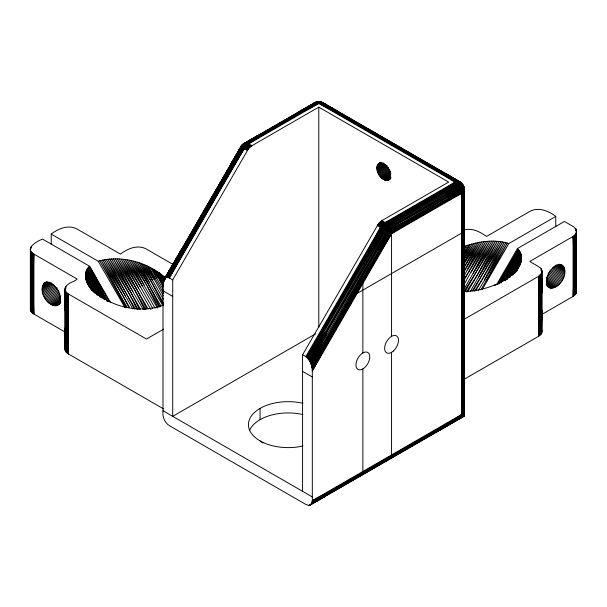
<?xml version="1.0" encoding="UTF-8"?>
<svg xmlns="http://www.w3.org/2000/svg" width="607" height="607" viewBox="0 0 607 607"><rect width="100%" height="100%" fill="white"/><g stroke="black" fill="none" stroke-linecap="round" stroke-linejoin="round"><path stroke-width="0.91" d="M64.949 331.983L33.916 314.069C31.534 312.848 29.417 309.949 30.752 307.241M110.337 302.21L89.563 266.23L42.573 239.105C37.429 241.025 23.923 248.233 33.916 254.098L77.203 279.083C73.546 282.301 66.155 283.12 64.979 288.712L64.979 349.42L66.292 352.265L68.545 354.048L163.465 408.852M30.487 310.177L30.487 287.953L30.654 299.896M30.487 247.99L30.752 310.898L30.654 254.796M30.767 270.95L31.147 251.632L31.147 311.603L30.767 290.935M65.108 350.156L65.116 327.939L65.252 338.038M64.979 289.448L65.374 290.905L65.374 350.884L65.26 296.656M65.108 287.976L65.116 310.192L65.374 290.905L65.768 291.61L65.768 351.582L65.389 330.921M302.567 491.313L302.567 354.822L378.76 223.308L381.818 220.66L448.649 182.077L318.796 107.113L251.973 145.688L249.492 147.698L246.245 145.824L243.141 145.043L241.783 145.308L164.08 279.577L162.987 284.835L162.987 410.727C162.221 416.402 164.482 422.647 169.474 425.719L305.814 504.432L308.455 505.312L310.154 505.016L450.561 423.952L436.57 432.032M302.567 354.822C309.153 357.227 312.233 364.488 312.309 371.044L312.309 500.684L311.748 503.408L310.64 504.736M435.545 432.503L463.923 415.795L464.006 190.947C465.425 187.722 462.147 185.75 459.317 186.205L457.45 181.827L457.025 181.356L455.819 181.728L385.066 222.534L382.585 224.537L380.475 227.375L305.814 356.696L322.416 331.126M300.07 111.218L315.557 102.492L319.479 103.008L442.108 173.89L455.819 182.51L459.104 185.325C461.259 185.15 464.507 186 464.203 188.747L464.203 206.592L464.006 190.947L463.156 189.779L460.759 189.073L447.412 195.72L389.557 228.763L386.818 231.039L310.625 362.956M541.224 270.692L541.232 268.878L540.063 267.566L529.797 261.42L573.084 236.427L575.33 234.643L576.65 231.798M464.021 379.36L538.455 336.384L541.232 333.918L541.626 333.213L541.626 273.241L542.021 271.784M541.262 270.76L541.232 268.878L541.892 270.305L541.884 292.528L541.626 273.241L538.455 276.413L463.831 319.494M576.233 273.271L575.853 293.94L575.853 233.961L576.248 293.234L573.084 296.406L542.051 314.32M576.233 253.278L576.248 229.605L573.941 226.98L564.427 221.434L517.437 248.559L496.663 284.546M463.809 186.91L463.316 191.979L463.232 415.4L325.997 494.69L312.165 502.164L462.769 415.135L462.838 192.457C465.448 187.707 462.451 181.258 456.487 183.018L386.416 223.475L381.181 221.062M575.823 273.985L575.33 294.615L575.33 234.643L575.823 253.999M31.716 272.346L32.308 252.944L32.308 312.924L31.67 252.307L31.177 271.663M31.177 291.656L31.67 312.279L31.716 292.339L33.059 253.544L33.059 313.516L32.376 292.984M65.799 311.641L66.292 292.286L66.937 292.931L66.937 352.902L66.292 292.286L65.768 291.61L65.389 310.928M66.338 312.332L66.937 292.931L67.688 293.53L67.688 353.502L66.998 332.97M87.309 282.938L89.821 287.331C85.132 281.39 83.106 271.739 89.563 266.23L109.359 301.869L88.736 267.072L107.227 300.951M326.171 494.022L312.271 501.45L462.238 414.824L462.276 192.912C463.847 189.263 463.862 184.02 459.962 181.774L322.56 102.484L319.267 101.688L316.679 101.953L301.262 110.755M464.052 386.925L464.143 415.924L449.537 424.422L464.309 416.023L464.059 404.801M541.611 313.258L541.232 333.918L540.708 274.622L540.662 294.661L539.312 335.838L539.312 275.859L540.002 295.313L540.063 335.239L541.232 273.947L541.611 293.264M574.624 275.32L573.941 295.852L573.941 235.88L574.624 255.327L574.692 295.252L575.284 274.675M574.624 255.327L574.692 235.281L575.284 254.682M241.783 145.308L241.548 145.839L242.777 144.443L301.292 110.74L316.156 102.484L317.522 101.847L319.244 101.915L321.437 102.484L457.777 181.197C461.927 183.618 460.743 189.263 461.631 193.322L462.208 209.134M464.203 368.343L463.619 415.62L311.748 503.408L325.443 495.836M541.748 320.375L541.884 310.268L541.626 333.213L541.74 278.992M576.346 282.225L576.513 270.29L576.248 293.234L576.346 237.125M65.738 288.424L65.768 286.55L65.776 288.363M562.469 265.38C552.089 262.148 541.71 280.093 549.396 287.642C560.011 290.366 570.899 270.828 560.898 264.47M463.285 224.37L463.771 190.386M541.201 313.971L540.708 334.594L540.662 294.661L540.063 275.259L540.002 295.313L538.455 336.384L538.455 276.413L539.221 295.913M380.551 221.532L388.313 225.409L445.371 192.419L457.777 184.247L462.868 185.393L464.15 188.246L463.467 185.727L462.064 184.331L458.551 183.731L387.706 224.704L384.36 228.756L375.24 247.231L309.684 361.013M300.169 111.028L314.98 102.591L317.104 102.067L319.714 102.31L442.791 173.61L455.819 181.728L455.819 182.51L443.444 190.469M573.85 275.927L573.084 296.406L573.084 236.427L573.85 255.934M33.15 273.598L33.916 254.098L33.916 314.069L33.15 293.591M67.779 313.584L68.545 294.076L67.688 293.53L66.338 332.317L66.292 352.265L65.799 331.634M377.698 224.734L380.946 226.608L382.706 228.664L389.633 232.496L390.589 231.472L461.312 190.818C462.276 187.555 461.593 183.003 458.384 181.205L457.025 181.356M452.2 420.583L461.631 414.475L462.208 403.238M464.006 190.947L464.135 187.768M44.531 283.044C54.911 279.812 65.29 297.756 57.604 305.306C46.754 308.136 35.608 287.528 46.777 281.769M390.126 179.224C381.78 184.877 371.416 167.062 380.316 162.524M306.452 357.113L371.196 244.894L380.475 227.375L385.066 222.534L390.817 219.939L455.819 182.51L461.206 182.965L463.467 185.727M390.817 219.939L385.748 222.966L388.882 226.168L390.316 228.657L390.111 229.507L388.457 231.252L311.543 365.604L319.828 352.508L389.133 232.375L382.008 225.182L378.76 223.308M391.561 336.354L391.561 233.778L390.316 228.657M164.884 278.438L171.485 266.868L164.08 279.577L166.136 277.558L168.837 277.665L233.649 165.483L245.668 146.469L248.726 143.813L318.796 103.365L319.714 102.31L443.459 173.42L456.487 181.463L457.147 183.602L387.076 224.059L383.647 228.149L374.398 246.745L309.153 360.133M374.398 246.745L384.337 229.605L385.088 229.378L388.313 225.409L394.019 223.171L458.953 185.712L446.494 194.005M517.179 269.667C521.861 263.726 523.894 254.075 517.437 248.559M250.706 146.568L247.459 144.694L244.477 143.776L243.627 143.798L241.761 145.771L165.605 277.831M249.492 147.698L248.916 148.343L244.94 146.545C243.786 145.21 240.493 146.097 241.085 146.446L230.872 163.882M64.979 348.684L65.374 347.227M541.892 332.492L541.892 270.305M576.513 292.513L576.513 230.326M446.98 194.839L460.387 188.2L462.83 188.61L464.12 189.885L463.71 191.471L461.631 193.322L391.561 233.778L381.196 250.668L312.279 369.989M257.861 135.573L244.765 143.237L242.125 145.748L166.136 277.558M496.488 284.22L494.637 285.017L494.5 285.677C503.469 280.548 513.575 275.753 519.053 266.435M385.028 222.928L386.598 223.771L382.941 227.557L373.555 246.26L308.295 358.934M319.077 352.075L311.209 364.526L387.812 230.607M347.356 118.509L334.389 110.451L320.147 102.75L316.156 102.484L243.779 144.375L166.993 277.353M461.677 189.179L396.159 227.481L391.242 231.275L312.18 368.904M258.445 135.475L246.085 142.941L243.073 145.892L167.593 277.346M461.388 191.068L462.951 191.827L462.549 192.685L461.57 192.115C462.762 188.876 462.663 184.778 460.152 182.168C456.123 180.135 461.73 182.267 462.344 183.898M354.154 477.861L353.426 479.674M387.516 225.425L389.527 227.473L387.137 229.954L386.818 231.039L381.462 225.88L378.214 224.006M450.075 424.232L464.272 416L461.631 414.475L461.631 193.322C463.778 189.604 463.08 182.586 459.029 181.523M379.936 222.071L385.437 224.871L390.688 229.522L460.759 189.073L461.07 188.117M242.064 145.293L244.386 143.237L247.375 143.199L317.582 102.371C318.834 100.314 325.845 103.585 323.561 103.751M379.337 222.663L382.585 224.537L387.069 228.611L390.111 231.973L389.823 232.777L312.028 367.804L321.171 353.289M242.777 144.443L314.98 102.591L242.997 144.147L244.386 143.237M321.164 102.591L322.696 102.811L320.564 101.855L319.244 101.915L261.063 136.029L248.726 143.813L247.003 143.176C245.478 143.996 241.685 146.75 243.483 148.283L244.606 147.896L247.853 149.77L248.916 148.343M233.649 165.483L244.811 145.566L246.791 143.874L261.063 136.029M168.837 277.665L169.474 277.983L244.94 146.545L248.051 143.464L260.38 135.756M464.234 249.173L465.873 245.888C479.53 241.282 494.796 239.105 508.78 243.566L555.769 216.441L555.769 226.745M464.059 262.71L473.794 243.528L464.082 259.485M325.709 333.023L314.957 349.7L309.418 360.566L315.799 350.186L309.934 361.476L385.999 230.569L385.809 230.015L388.882 226.168L394.019 223.171M328.986 334.92L310.83 363.472L326.551 333.516M307.696 358.236L372.736 245.789L381.924 228.217L381.659 227.693L385.817 223.308M307.081 357.629L371.947 245.334L381.181 227.784L381.037 227.139M323.205 331.581L312.506 348.281L307.392 357.925L324.024 332.052M464.059 258.597L471.783 244.044L463.915 256.397M182.957 250.608L172.57 267.49L167.289 277.338L194.02 234.12L169.156 277.809L174.209 268.438L168.526 277.543L173.594 268.082L242.891 147.941L244.082 148.07M173.048 267.77L167.896 277.391L173.594 268.082L168.207 277.452M313.303 348.744L307.999 358.578L324.859 332.537M464.089 284.539L487.838 241.305L464.264 278.932M321.756 353.623L312.309 371.044L391.561 233.778L396.674 230.091L461.95 192.275L462.792 208.679M308.591 359.314L314.123 349.215M503.324 280.973L519.645 251.207L500.987 282.892M509.372 276.746L521.33 255.175L507.429 278.909M463.923 255.16L469.795 244.613L464.112 253.119M464.18 267.095L477.823 242.633L463.991 263.749M500.843 282.877L519 250.289L498.825 283.864M480.949 289.896L507.315 243.088L478.225 290.51M507.202 278.841L521.049 254.143L505.585 280.093M507.217 279.266L508.112 277.665M512.9 274.888L521.534 259.523L512.665 274.751M166.417 277.467L182.479 250.334M319.828 352.508L311.816 366.704L320.526 352.91M512.475 274.592L521.618 258.407L511.701 275.221M513.628 273.856L514.561 272.209L513.59 273.833M165.354 278.006L181.766 249.925L180.302 252.345M181.372 249.697L163.48 281.064L172.176 267.262M498.757 283.788L518.264 249.409L497.634 284.243M505.373 280.039L520.669 253.134L504.113 280.396M511.026 275.889L521.618 257.315L509.668 277.255M512.513 274.925L513.416 273.34L512.46 274.895M515.586 271.89L520.7 262.952L515.51 271.845M310.177 361.962L316.649 350.671L310.405 362.447L317.476 351.157M381.196 250.668L391.045 233.475L396.576 229.241L461.866 191.205M514.971 272.437L521.072 261.799L514.357 273.173M516.549 270.547L520.245 264.106L516.519 270.532M463.998 368.897L462.792 402.782L463.232 415.4L452.101 421.311M164.459 278.962L181.341 249.674M171.47 266.852L163.753 280.282L221.13 181.136L218.512 186.159M248.369 149.034L245.122 147.16L240.774 146.719L242.018 145.141M221.601 180.317L240.455 147.63L230.91 163.905M165.058 278.788L165.961 277.224M166.864 275.661L169.11 271.746M170.006 270.183L170.908 268.613M233.134 160.832L234.074 159.193M235.486 156.743L236.427 155.104M237.367 153.472L238.779 151.014M239.719 149.383L240.66 147.744L237.284 153.427M505.79 242.663L484.386 279.835L504.205 242.292L475.934 290.283M515.647 272.004L517.505 268.764L515.609 271.982M516.489 270.79L517.862 268.4L516.011 271.572M165.119 278.211L240.971 146.833L241.624 146.553M171.811 267.05L172.752 265.418M174.163 262.968L175.112 261.329M176.053 259.697L177.472 257.247M178.412 255.615L179.353 253.976M182.661 248.255L183.602 246.624M184.543 244.993L185.962 242.542M188.792 237.633L190.203 235.182M192.093 231.92L193.982 228.649M197.283 222.928L198.223 221.297M201.524 215.576L202.472 213.945M203.884 211.486L204.832 209.855M205.773 208.224L206.714 206.585M207.662 204.954L209.074 202.503M210.022 200.871L210.963 199.233M211.904 197.601L213.323 195.15M214.263 193.512L217.564 187.798M222.754 178.807L227.944 169.816M228.892 168.185L229.833 166.553M315.519 333.903L172.722 416.349L172.722 279.857L247.853 149.77M464.135 271.428L481.859 241.95L464.097 275.783M464.089 280.161L485.858 241.465L467.413 270.039L483.862 241.677M464.112 288.932L491.723 241.154M465.076 291.679L493.628 241.154L473.119 273.332L489.796 241.199L471.207 272.224M467.458 291.959L497.33 241.32L478.824 276.625L500.866 241.7L473.134 290.852M470.296 291.406L499.121 241.48M482.345 289.364L508.78 243.566L486.161 280.859M503.901 280.358L520.199 252.155M509.448 277.149L521.519 256.23M513.765 273.803L521.345 260.653M514.774 273.089L516.603 269.925M515.912 271.822L519.691 265.274M169.156 277.809L244.135 148.662L247.383 150.536M375.24 247.231L385.172 230.083L385.088 229.378M371.947 245.334L381.924 228.217L382.941 227.557M372.736 245.789L382.706 228.664L383.647 228.149M464.249 262.907L475.805 243.058M371.196 244.894L381.659 227.693M464.014 251.738L467.822 245.228M203.929 216.957L244.135 148.662M505.677 280.297L506.625 278.696M242.8 144.838L243.475 143.874M231.032 163.973L236.328 155.043M166.697 277.399L172.57 267.49M231.297 164.125L242.056 146.598M509.941 277.156L510.904 275.54M165.127 278.825L166.052 277.278M231.616 164.315L242.572 146.697M308.872 359.716L314.957 349.7M232.011 164.543L243.149 146.841M232.489 164.816L242.891 147.941M463.953 249.007L465.873 245.888L463.945 246.594M380.612 250.334L391.045 233.475L390.111 231.973M233.035 165.134L243.483 148.283M212.678 199.134L223.126 182.29M306.133 356.893L311.755 347.849L306.77 357.356L312.506 348.281M379.967 249.963L391.416 232.132L396.401 228.369L409.558 221.745M464.234 267.11L479.841 242.261L464.052 271.306M379.269 249.56L389.823 232.777L390.582 232.61M378.518 249.128L389.133 232.375M377.736 248.673L388.397 231.95L396.159 227.481M362.834 262.945L373.555 246.26L383.51 229.127L384.36 228.756M474.515 291.277L482.565 278.788L502.558 241.973L472.147 290.981M463.93 291.595L495.494 241.207L476.943 275.54L466.343 291.921M241.267 146.56L240.835 146.757L241.472 145.847L240.774 146.719L241.26 145.991M240.774 146.719L241.131 146.188M242.178 144.959L243.627 143.798M348.023 118.327L335.034 110.36L320.807 102.568L322.613 102.591L460.387 182.13L463.164 185.423L463.923 187.434L463.596 186.645L463.71 187.677L463.316 187.168M243.9 143.51L257.322 135.763M497.33 284.622L498.301 283.386M244.765 143.237L245.478 142.949M312.871 104.389C313.591 102.856 316.937 101.012 319.047 102.355M245.22 143.267L246.237 143.586L259.06 135.475M387.137 229.954L385.999 230.569M444.112 191.053L457.018 182.434M241.624 145.543L242.625 144.504L243.779 144.375L246.844 145.225L250.092 147.099M241.548 146.196L242.018 145.695M242.625 144.815L256.404 136.416M396.674 230.091L391.523 232.974L390.589 231.472L391.052 231.001L390.688 229.522L395.476 225.705M445.955 193.185L458.846 184.498M389.557 228.763L390.111 228.224M317.104 102.067L316.793 102.568L317.582 102.371M390.999 230.402L395.847 226.593L409.148 219.984M313.174 103.865L316.763 102.022L321.027 102.029L322.408 103.107M464.12 189.885L464.203 190.401L464.188 189.02L463.308 187.958L460.273 187.123L389.891 227.8L388.897 226.752M315.511 102.348L313.546 103.418L314.896 103.289M388.503 180.165C394.269 174.497 386.484 161.037 378.692 163.465M444.756 191.706L457.147 183.602L458.551 183.731M442.753 189.953L455.136 182.077L459.56 182.009L461.768 183.284M247.535 143.472L259.713 135.566L316.793 102.568L301.914 110.732M420.97 440.682L423.329 439.256M424.908 438.307L426.478 437.351M252.14 139.215L256.033 136.871M447.412 195.72L460.387 188.2L460.121 186.212L459.37 183.739L457.739 181.364L443.459 173.42M325.997 494.69L311.99 502.816L325.754 495.297M51.231 244.409L51.231 234.105C58.295 228.528 68.629 224.34 77.203 229.105L120.482 254.098C127.546 248.513 137.88 244.333 146.454 249.098L173.519 264.72M43.924 283.53L46.291 282.164M43.401 284.129L47.338 281.853M42.96 284.827L47.68 282.103M42.604 285.631L48.901 281.997M42.346 286.527L49.425 282.437M42.171 287.49L50.829 282.498M42.103 288.537L51.542 283.082M42.126 289.63L52.354 283.727M42.247 290.783L53.264 284.417M42.46 291.959L54.266 285.146M42.771 293.166L54.577 286.352M43.173 294.38L55.761 287.111M43.658 295.586L57.035 287.862M44.22 296.785L57.597 289.061M44.857 297.946L58.234 290.222M45.563 299.076L58.94 291.352M46.329 300.146L58.925 292.877M47.149 301.155L59.736 293.879M48.014 302.081L59.812 295.268M48.909 302.931L60.708 296.117M49.827 303.682L60.055 297.779M50.76 304.335L60.207 298.887M51.701 304.881L60.359 299.881M52.634 305.306L60.51 300.761M53.56 305.617L60.639 301.527M54.455 305.807L60.746 302.172M55.313 305.867L60.04 303.143M56.132 305.807L60.07 303.53M56.899 305.617L60.047 303.803M378.244 163.829L380.68 162.426M377.85 164.277L381.097 162.403M377.516 164.808L381.575 162.464M377.25 165.407L381.31 163.063M377.053 166.075L382.736 162.79M376.932 166.804L383.419 163.055M376.871 167.585L384.178 163.366M376.894 168.405L384.201 164.186M376.985 169.27L385.096 164.58M377.144 170.15L386.075 164.998M377.379 171.053L387.114 165.43M377.675 171.963L386.606 166.811M378.04 172.874L387.774 167.251L389.785 170.666L380.043 176.288M378.465 173.769L388.199 168.147M378.943 174.641L388.677 169.019M379.474 175.484L389.208 169.861M380.657 177.047L390.4 171.424M381.302 177.745L390.233 172.593M381.978 178.382L390.908 173.223M382.668 178.944L390.787 174.262M383.366 179.437L390.673 175.218M384.072 179.839L390.567 176.091M384.777 180.165L390.46 176.88M385.468 180.393L390.339 177.585M386.135 180.537L391.007 177.722M386.788 180.583L390.84 178.238M387.395 180.537L389.831 179.126M387.972 180.393L389.595 179.46M163.678 329.115L146.454 339.055L68.545 294.076L68.545 354.048L67.779 333.569M389.413 226.965L460.121 186.212M357.113 293.431L461.631 233.096M461.631 414.475L312.309 500.684L326.27 493.286M451.373 423.125L309.062 505.305L322.803 497.588M259.713 135.566L245.706 143.381M445.371 192.419L458.384 184.953M324.631 496.663L309.631 505.206L464.317 416.03L464.052 191.911M448.96 424.521L464.143 415.924L463.998 401.25M311.437 503.931L325.071 496.291M451.684 422.593L463.923 415.795L463.316 191.979M453.186 421.827L454.802 420.932M456.411 420.029L458.027 419.134M319.79 499.022L323.03 497.224M301.345 110.762L302.992 109.852M451.927 421.986L463.619 415.62L463.285 402.297M302.559 110.831L318.47 102.439M303.227 111.013L318.121 103.008L333.038 110.914M315.079 102.469L314.661 102.689L316.308 102.044M319.714 102.31L321.809 102.211M303.91 111.293L320.579 102.575M448.619 200.105L461.631 193.322M314.327 102.864L315.966 102.325M448.512 199.255L461.593 192.518M403.799 212.442L417.472 205.462M448.345 198.383L461.487 191.683M409.664 222.594L391.007 232.162M448.103 197.495L461.312 190.818M447.791 196.607L461.07 189.945L462.951 190.689L463.71 191.471L463.998 207.146M163.253 305.124C137.721 314.722 104.563 305.943 87.947 284.106M244.355 143.298L244.909 143.047M385.748 222.966L391.5 220.455M462.352 416.956L464.317 416.03L464.203 399.011M386.416 223.475L392.168 221.039M392.82 221.692L386.029 224.294M393.435 222.405L386.78 224.833M494.637 285.017C485.243 288.886 475.152 291.155 464.985 291.398M316.429 102.408L319.737 101.771L323.144 102.78L318.819 101.71M365.581 472.899L366.127 472.701M51.231 234.105L98.22 261.23C121.157 254.857 147.478 261.898 165.074 277.71M387.623 231.502L388.457 231.252M316.679 101.953L320.693 102.226M380.946 226.608L381.621 226.464M323.136 103.243L337.257 110.929M464.818 229.833C472.694 227.784 480.296 232.086 486.518 236.427L529.797 211.441C538.371 206.676 548.705 210.857 555.769 216.441M320.807 102.568L322.044 102.492L337.697 111.301M385.172 230.083L385.809 230.015M381.462 225.88L382.205 225.796M317.59 101.809L315.557 102.492M317.969 101.718L318.432 101.703M382.008 225.182L382.797 225.151M459.522 182.168L461.305 183.094L462.655 184.718M246.237 143.586L251.336 146.097M324.221 103.949L323.622 103.053M382.585 224.537L383.381 224.537L386.287 226.646L390.589 231.472M458.414 181.417L444.726 173.336L461.123 182.737L462.071 184.065M317.446 102.75L319.032 102.985M388.222 226.07L388.882 226.168M315.192 102.727L315.648 102.803M456.654 181.872L442.108 173.89M243.377 147.858L241.116 146.75M457.45 181.827L442.791 173.61M247.375 143.199L248.051 143.464M333.721 110.641L319.358 102.606M332.575 108.721L334.146 109.586M335.717 110.459L337.287 111.324M323.41 103.061L324.055 103.418M318.796 103.365L455.136 182.077M560.709 264.5L563.076 265.866M559.662 264.189L563.6 266.465M559.32 264.44L564.04 267.163M558.099 264.333L564.396 267.968M557.575 264.766L564.654 268.855M556.171 264.834L564.829 269.827M555.458 265.418L564.897 270.866M554.646 266.063L564.874 271.966M553.736 266.754L564.753 273.112M552.734 267.482L564.54 274.296M552.423 268.681L564.229 275.502M551.239 269.447L563.827 276.716M549.965 270.198L563.342 277.923M549.403 271.397L562.78 279.121M548.766 272.558L562.143 280.282M548.06 273.681L561.437 281.405M548.075 275.214L560.671 282.483M547.264 276.215L559.851 283.484M546.399 277.149L558.986 284.417M546.292 278.454L558.091 285.267M546.945 280.115L557.173 286.018M546.793 281.216L556.24 286.671M546.641 282.217L555.299 287.217M546.49 283.097L554.366 287.642M546.361 283.864L553.44 287.953M546.254 284.501L552.545 288.135M546.96 285.472L551.687 288.204M546.93 285.867L550.868 288.135M547.742 286.587L550.101 287.953M248.726 143.813L251.973 145.688M381.818 220.66L385.066 222.534M377.228 225.5L380.475 227.375M381.181 227.784L381.924 228.217M391.561 233.778L389.072 231.882M363.654 263.423L364.488 263.901M370.058 267.118L370.702 267.49M169.474 277.983L172.722 279.857M162.987 290.776L172.722 296.398M302.567 371.37L312.309 376.993M162.987 410.727L312.309 496.936M337.264 111.293L321.725 102.257M446.327 173.898L461.123 182.737M445.303 173.427L461.305 183.094M448.687 175.658L321.323 102.272M450.235 176.591L451.783 177.517M453.33 178.45L454.878 179.376M456.426 180.309L457.974 181.243M444.104 173.329L457.147 181.288M416.842 157.585L429.824 165.552M360.99 126.385L373.935 134.534M323.819 103.463L324.419 103.865M460.857 182.411L459.962 181.774L461.312 183.693L461.07 183.102M459.104 185.325L460.273 187.123M461.419 183.891L462.086 184.505M164.429 279.926L161.583 275.001L159.975 273.325L164.102 281.208M462.542 184.217L463.907 186.956M106.938 300.177L108.114 301.626M462.048 183.549L463.179 185.886L462.671 185.173M160.787 275.464L158.533 272.285L159.884 275.98L163.678 282.551M163.465 287.058L153.821 269.303L158.882 276.564L163.617 284.774M462.595 185.651L463.095 186.379M390.111 229.507L390.612 230.258M456.487 183.018L455.834 181.971M160.931 306.034L147.653 283.044L133.206 261.192L159.209 307.021M163.814 293.416L155.278 278.643L146.803 265.79L163.389 295.859M100.375 296.36L101.399 297.923M148.123 309.046L136.75 289.342L117.204 258.87L145.741 309.327M139.481 309.191L131.006 292.657L109.67 258.984L138.115 309.35M152.843 308.515L140.52 287.164L123.138 259.348L138.646 288.249L150.968 309.593M153.905 279.432L144.944 265.001L152.448 280.275L163.351 299.16M163.063 305.89L137.205 262.277L160.051 306.96M98.888 295.328L99.844 296.899M107.022 301.064L87.355 268.871L104.579 299.205M157.016 271.261L159.884 275.98M157.441 308.045L129.177 260.297L142.364 286.102L155.164 308.265M100.026 296.641L85.67 272.839L98.342 295.093M138.646 288.249L121.142 259.136L146.909 309.191M92.81 291.125L91.376 288.735L92.302 290.351M143.358 309.608L113.372 258.817L131.006 292.657M104.48 299.372L86.793 269.819L102.689 298.257M103.547 298.333L104.45 299.843M164.277 280.571L159.975 273.325L164.133 280.654M98.273 295.472L85.481 273.901L97.325 294.941M94.95 293.128L85.466 277.194L94.214 292.483M150.407 267.475L163.685 290.214M94.517 292.582L93.584 291.003L94.464 292.604M163.723 281.117L158.533 272.285L163.526 281.223M143.055 264.257L152.448 280.275L141.127 263.552L163.715 303.325M101.999 297.491L86.331 270.798L100.815 297.096M93.334 291.406L85.655 278.325L92.681 290.692M92.249 290.738L90.397 287.589L92.211 290.768M97.105 295.048L85.382 274.979L95.352 292.847M90.504 288.181L86.755 281.777L90.458 288.211M135.217 261.708L147.653 283.044M162.668 275.479L164.573 278.765M127.159 259.933L142.364 286.102L125.141 259.614L140.52 287.164M92.089 290.07L85.928 279.463L91.976 290.131M459.484 186.508L460.759 189.073M119.162 258.977L136.75 289.342M111.506 258.87L140.49 309.077M135.278 308.796L106.134 259.364L125.353 295.92L132.941 309.054M129.678 307.65L102.795 259.955L125.353 295.92L104.442 259.637M126.931 307.051L99.685 260.752L125.839 307.62M98.22 261.23L125.133 307.848M88 267.953L107.143 301.049M85.951 271.807L100.109 296.33M88.675 285.267L90.974 289.243M85.382 276.079L95.132 292.976M86.3 280.616L91.445 289.539M164.171 279.296L161.356 274.394L161.583 275.001M153.821 269.303L163.48 286.428M148.624 266.617L155.278 278.643M155.445 270.267L163.723 285.556M132.925 291.55L115.277 258.817L134.845 290.442L144.572 309.464M126.605 307.157L101.21 260.335L123.517 296.982L129.056 307.711M144.17 285.055L131.195 260.722L145.938 284.038L157.873 307.142M149.322 282.08L139.178 262.892L150.915 281.162L163.382 305.033M463.581 186.091L463.794 186.508M137.159 309.464L129.109 293.75L107.879 259.151L134.435 308.895M457.367 183.071L457.777 184.247M463.998 269.053L464.203 269.607M463.998 349.928L464.203 350.482M576.248 289.577L576.65 291.034M541.626 329.555L542.021 331.02M246.047 145.248L246.245 145.824M245.463 145.862L245.668 146.469M383.184 223.945L383.381 224.537M246.685 144.709L246.844 145.225M244.94 146.545L245.122 147.16M383.799 223.406L383.95 223.96M464.15 188.162L464.294 189.445M464.203 188.747L464.309 400.134L464.203 384.519M247.36 144.238L247.459 144.694M244.477 147.281L244.606 147.896M385.27 223.824L385.437 224.871M464.021 187.32L464.279 189.065L464.264 188.602M384.428 222.936L384.504 223.414M462.838 192.457L463.285 208.193M464.309 334.867L464.309 335.428M31.147 246.563L31.147 248.377M391.561 352.348L391.561 454.931M362.865 283.477L362.865 352.955M362.865 368.881L362.865 471.495M318.796 107.113L318.796 327.287M260.069 408.397L260.069 419.642M30.35 248.726L30.35 309.441M302.984 445.97A39.789 22.967 0 0 1 248.415 424.642A39.789 22.967 0 0 1 302.984 403.314M262.861 442.958A40.965 22.967 16.7 0 1 260.069 440.887M249.773 429.946A39.789 22.967 0 0 1 302.984 414.566M575.853 228.9L575.853 230.713L575.853 228.9M515.624 271.071L514.713 272.687L515.624 271.071M164.163 280.351L163.26 281.921L164.194 280.373M232.193 162.464L231.244 164.102L232.215 162.479M363.107 352.788L361.309 354.025A9.795 5.653 -60 0 0 355.968 365.664A9.795 5.653 -60 0 0 362.622 369.056L364.42 367.812A9.795 5.653 -60 0 0 369.784 357.204L369.61 355.232A9.795 5.653 -60 0 0 363.107 352.788M157.774 277.202L156.576 277.892L152.137 268.377L157.774 277.202M165.324 279.008L163.905 276.587L165.286 279.03M90.435 288.044L89.495 286.428L90.42 288.052M393.351 351.043A9.795 5.653 -60 0 0 396.454 335.868A9.795 5.653 -60 0 0 384.868 346.142A9.795 5.653 -60 0 0 393.351 351.043"/></g></svg>
